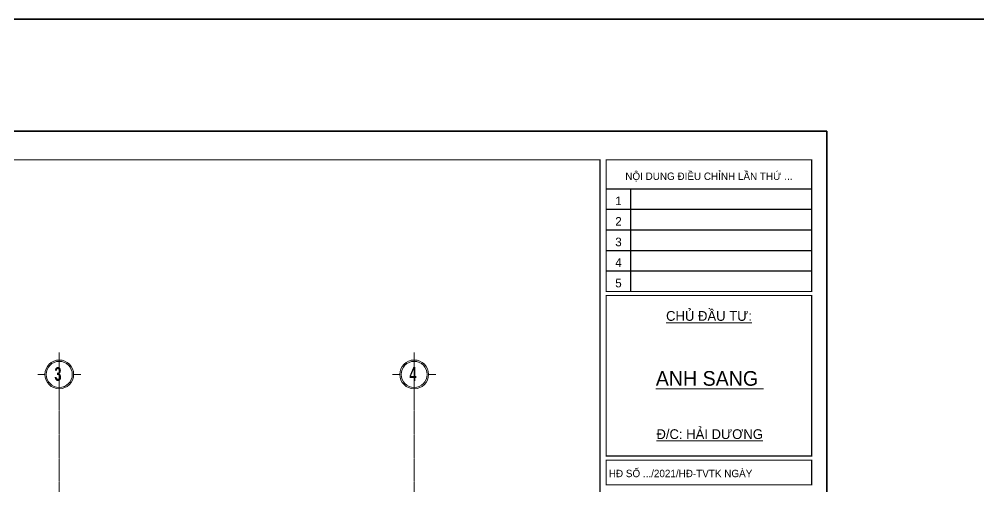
# Model space of a CAD drawing. Header units: millimetres. Extents: x 1336014 to 2939047, y -333549 to -60566.
# Drawn here: x 1401429 to 1415437, y -97090 to -90266 of the extents above; entities that cross this region are included whole.
import ezdxf
from ezdxf.enums import TextEntityAlignment as Align

# ---------------------------------------------------------------- set-up
doc = ezdxf.new("R2010")
doc.units = ezdxf.units.MM
doc.header["$MEASUREMENT"] = 0
doc.linetypes.add('CENTER2', pattern=[1.125, 0.75, -0.125, 0.125, -0.125])
for name, color, linetype, lineweight in [('01.Cut', 255, 'Continuous', 35), ('05.Text', 253, 'Continuous', 18), ('10.truc', 250, 'CENTER2', 20), ('11.Khung bo', 32, 'Continuous', 50), ('12.Khung', 36, 'Continuous', 25)]:
    doc.layers.add(name, color=color, linetype=linetype, lineweight=lineweight)
doc.layers.add('Tpl_Bound', color=1, linetype='Continuous', plot=False)
doc.styles.add('AVANT', font='')
doc.styles.add('AVANTHB', font='')
doc.styles.add('VnAvantH', font='')
doc.styles.get('AVANT').set_extended_font_data('.VnAvant')
doc.styles.get('AVANTHB').set_extended_font_data('.VnAvantH', bold=True)
doc.styles.get('VnAvantH').set_extended_font_data('.VnAvantH')

# ---------------------------------------------------------------- blocks, each defined once
blk = doc.blocks.new('100')
at = {"layer": '11.Khung bo', "const_width": 26.7}
for points in [[(1860913, -945240), (1860913, -916940), (1896063, -916940), (1896063, -945240)], [(1860913, -945240), (1860913, -916940), (1896063, -916940), (1896063, -945240)], [(1860913, -945240), (1860913, -916940), (1896063, -916940), (1896063, -945240)], [(1896213, -920140), (1896213, -916940), (1901213, -916940), (1901213, -920140)], [(1896213, -920140), (1896213, -916940), (1901213, -916940), (1901213, -920140)], [(1896213, -920140), (1896213, -916940), (1901213, -916940), (1901213, -920140)], [(1896213, -924140), (1901213, -924140), (1901213, -920240), (1896213, -920240)], [(1896213, -924140), (1901213, -924140), (1901213, -920240), (1896213, -920240)], [(1896213, -924140), (1901213, -924140), (1901213, -920240), (1896213, -920240)], [(1896213, -924840), (1901213, -924840), (1901213, -924240), (1896213, -924240)], [(1896213, -924840), (1901213, -924840), (1901213, -924240), (1896213, -924240)], [(1896213, -924840), (1901213, -924840), (1901213, -924240), (1896213, -924240)]]:
    blk.add_lwpolyline(points, close=True, dxfattribs=at)
at = {"layer": '12.Khung'}
for p, q in [((1896213, -917640), (1901213, -917640)), ((1896213, -917640), (1901213, -917640)), ((1896213, -917640), (1901213, -917640)), ((1896813, -920140), (1896813, -917640)), ((1896813, -920140), (1896813, -917640)), ((1896813, -920140), (1896813, -917640)), ((1896213, -918140), (1901213, -918140)), ((1896213, -918140), (1901213, -918140)), ((1896213, -918140), (1901213, -918140)), ((1896213, -918640), (1901213, -918640)), ((1896213, -918640), (1901213, -918640)), ((1896213, -918640), (1901213, -918640)), ((1896213, -919140), (1901213, -919140)), ((1896213, -919140), (1901213, -919140)), ((1896213, -919140), (1901213, -919140)), ((1896213, -919640), (1901213, -919640)), ((1896213, -919640), (1901213, -919640)), ((1896213, -919640), (1901213, -919640))]:
    blk.add_line(p, q, dxfattribs=at)
blk.add_lwpolyline([(1901579, -945940), (1901579, -916240), (1859580, -916240), (1859580, -945940)], close=True, dxfattribs=at)
blk.add_lwpolyline([(1901579, -945940), (1901579, -916240), (1859580, -916240), (1859580, -945940)], close=True, dxfattribs=at)
blk.add_lwpolyline([(1901579, -945940), (1901579, -916240), (1859580, -916240), (1859580, -945940)], close=True, dxfattribs=at)
at = {"layer": '05.Text', "style": 'VnAvantH'}
for s, p in [('Néi dung ®iÒu chØnh lÇn thø ...', (1898713, -917329)), ('H§ sè .../2021/H§-TVTK ngµy ', (1898057, -924540))]:
    blk.add_text(s, height=180, dxfattribs=at).set_placement(p, align=Align.MIDDLE)
at = {"layer": '05.Text'}
for s, height, style, p in [('1', 210, 'AVANT', (1896513, -918040)), ('2', 210, 'AVANT', (1896513, -918540)), ('3', 210, 'AVANT', (1896513, -919040)), ('4', 210, 'AVANT', (1896513, -919540)), ('5', 210, 'AVANT', (1896513, -920040)), ('%%uChñ ®Çu t\xad:', 237.6, 'VnAvantH', (1898716, -920853)), ('%%Uanh sang ', 356.4, 'VnAvantH', (1898732, -922432)), ('%%U®/c: h¶i d\xad¬ng', 237.6, 'VnAvantH', (1898732, -923728))]:
    blk.add_text(s, height=height, dxfattribs=dict(at, style=style)).set_placement(p, align=Align.CENTER)
blk = doc.blocks.new('DANHTRUC')
for p, q in [((980383, -947347), (980383, -947137)), ((979963, -947767), (979753, -947767)), ((980803, -947767), (981013, -947767)), ((980383, -948187), (980383, -948397))]:
    blk.add_line(p, q)
for radius in [420, 380]:
    blk.add_circle((980383, -947767), radius)

msp = doc.modelspace()

# ---------------------------------------------------------------- linework, layer by layer
at = {"layer": '01.Cut'}
msp.add_lwpolyline([(1336014.5, -90266), (1557555.5, -90266), (1557555.5, -333549), (1336014.5, -333549)], close=True, dxfattribs=at)
at = {"layer": '10.truc'}
for p, q in [((1402014.3, -95131), (1402014.3, -104661.3)), ((1407195.3, -95131), (1407195.3, -104661.3))]:
    msp.add_line(p, q, dxfattribs=at)
at = {"layer": 'Tpl_Bound', "color": 1}
msp.add_lwpolyline([(1388017.3, -109719.8), (1388017.3, -91900), (1413217, -91900), (1413217, -109719.8)], close=True, dxfattribs=at)

# ---------------------------------------------------------------- block references
at = {"layer": '05.Text'}
for name, p, xscale, yscale, zscale in [('100', (272269.5, 457844.1), 0.6, 0.6, 0.6), ('DANHTRUC', (911822.6, 378433.8), 0.5, 0.5, 0.5), ('DANHTRUC', (917003.6, 378433.8), 0.5, 0.5, 0.5)]:
    msp.add_blockref(name, p, dxfattribs=dict(at, xscale=xscale, yscale=yscale, zscale=zscale))

# ---------------------------------------------------------------- texts
at = {"layer": '05.Text', "style": 'AVANTHB', "width": 0.7}
for s, p in [('3', (1401943.5, -95543.7)), ('4', (1407124.5, -95543.7))]:
    msp.add_text(s, height=200, dxfattribs=at).set_placement(p)

doc.saveas('drawing.dxf')
